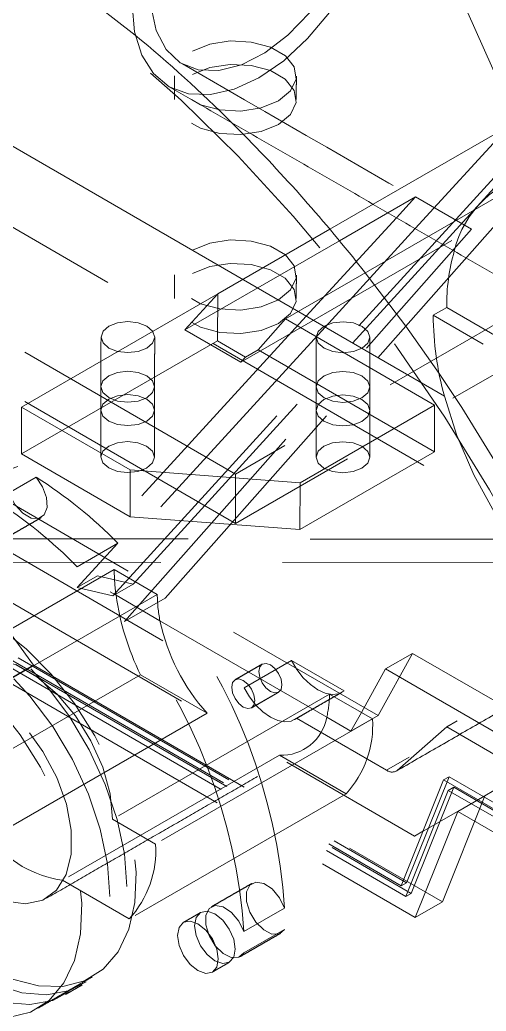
# Model space of a CAD drawing. Header units: millimetres. Extents: x 11 to 421, y 5 to 275.
# Drawn here: x 155.04 to 157.47, y 54.57 to 59.75 of the extents above; entities that cross this region are included whole.
import ezdxf

# ---------------------------------------------------------------- set-up
doc = ezdxf.new("R2010")
doc.units = ezdxf.units.MM
doc.linetypes.add('HIDDEN', pattern=[1.905, 1.27, -0.635])

msp = doc.modelspace()

# ---------------------------------------------------------------- linework, layer by layer
at = {"color": 7, "linetype": 'HIDDEN', "lineweight": 0}
for p, q in [((157.8901, 58.6233), (156.6507, 61.4275)), ((156.1639, 57.118), (148.9797, 61.2809)), ((163.3481, 61.2653), (156.1639, 57.118)), ((156.8536, 60.963), (157.7352, 58.9452)), ((156.1643, 57.377), (152.6075, 59.438)), ((159.721, 59.4303), (156.1643, 57.377)), ((156.8826, 58.7848), (157.592, 59.1943)), ((157.592, 59.1943), (157.102, 58.6581)), ((157.2449, 58.5756), (157.7334, 59.1124)), ((155.5251, 56.7409), (157.6274, 59.0511)), ((158.7951, 56.4666), (154.5074, 58.9512)), ((156.4252, 58.1875), (157.774, 58.9662)), ((157.2765, 58.4029), (157.774, 58.9662)), ((156.959, 58.7406), (157.1031, 58.8238)), ((157.1031, 58.8238), (157.0036, 58.7149)), ((157.3949, 58.6547), (157.1031, 58.8238)), ((152.2146, 58.6716), (155.5412, 56.744)), ((155.5863, 56.6065), (157.3949, 58.6547)), ((156.0717, 58.3167), (156.6566, 58.6543)), ((156.1928, 57.9607), (157.3949, 58.6547)), ((155.901, 58.1298), (156.7063, 58.5947)), ((152.8581, 58.4623), (156.908, 56.1156)), ((155.0491, 57.7263), (156.0717, 58.3167)), ((155.901, 58.1298), (156.0717, 58.3167)), ((156.0717, 58.3167), (156.0713, 58.072)), ((159.1754, 57.1398), (157.2662, 58.2461)), ((156.5332, 58.2002), (155.3385, 56.8929)), ((156.4252, 58.1875), (156.2821, 58.0255)), ((156.4252, 58.1875), (157.203, 57.7368)), ((159.1042, 57.0992), (157.1955, 58.2053)), ((156.6315, 58.1432), (155.4452, 56.8452)), ((156.1928, 57.9607), (155.901, 58.1298)), ((155.0487, 57.4816), (156.0713, 58.072)), ((156.2167, 57.9877), (156.0713, 58.072)), ((155.6311, 56.8021), (156.7755, 58.0597)), ((156.2167, 57.9877), (156.2821, 58.0255)), ((156.2821, 58.0255), (157.2026, 57.4921)), ((155.7984, 56.729), (156.9065, 57.9838)), ((156.2167, 57.9877), (156.1928, 57.9607)), ((158.8146, 56.8781), (157.2539, 57.7825)), ((155.0487, 57.4816), (155.0491, 57.7263)), ((155.6148, 57.3985), (155.0491, 57.7263)), ((157.203, 57.7368), (156.5012, 57.3317)), ((157.2026, 57.4921), (157.203, 57.7368)), ((157.2026, 57.4921), (156.5008, 57.087)), ((155.6144, 57.1538), (155.0487, 57.4816)), ((155.6144, 57.1538), (155.6148, 57.3985)), ((156.5012, 57.3317), (155.6148, 57.3985)), ((154.9125, 57.2383), (155.1246, 57.3608)), ((156.1643, 57.377), (156.1639, 57.118)), ((156.5008, 57.087), (156.5012, 57.3317)), ((154.6868, 57.1434), (156.2098, 56.2609)), ((156.5008, 57.087), (155.6144, 57.1538)), ((154.6481, 57.0393), (157.6797, 57.036)), ((158.9702, 57.0407), (157.2662, 56.057)), ((155.5507, 57.0154), (155.3385, 56.8929)), ((155.5507, 57.0154), (155.3392, 56.784)), ((155.532, 56.8789), (154.4006, 56.2258)), ((157.6795, 56.9137), (154.6479, 56.917)), ((155.7565, 56.7488), (155.532, 56.8789)), ((154.7845, 56.8275), (157.0981, 55.4869)), ((154.7845, 56.8275), (155.1107, 56.3793)), ((155.4452, 56.8452), (155.3392, 56.784)), ((155.4452, 56.8452), (155.6311, 56.8021)), ((158.7198, 56.8513), (156.952, 55.8308)), ((157.0075, 55.8297), (158.7753, 56.8502)), ((155.3392, 56.784), (155.5251, 56.7409)), ((155.6311, 56.8021), (155.5251, 56.7409)), ((155.7565, 56.7488), (154.6251, 56.0957)), ((155.5412, 56.744), (155.7706, 56.6111)), ((155.5863, 56.6065), (155.7984, 56.729)), ((159.1617, 56.6767), (157.4647, 55.697)), ((155.7706, 56.6111), (156.6401, 56.1072)), ((158.7951, 56.4666), (157.0981, 55.4869)), ((155.0307, 56.4172), (157.0569, 55.2431)), ((156.908, 56.1156), (157.0881, 56.4409)), ((157.0881, 56.4409), (156.9466, 56.3593)), ((157.0881, 56.4409), (160.3382, 54.5576)), ((155.1107, 56.3793), (154.9693, 56.2976)), ((154.9914, 56.3665), (157.0531, 55.1718)), ((155.0024, 56.4009), (157.0286, 55.2268)), ((155.0196, 56.3828), (157.0814, 55.1881)), ((155.1107, 56.3793), (157.2435, 55.1434)), ((156.2098, 56.2609), (156.4572, 56.4038)), ((156.7304, 56.2455), (156.4572, 56.4038)), ((156.8209, 56.1321), (156.9466, 56.3593)), ((156.9466, 56.3593), (160.1967, 54.476)), ((155.6685, 56.3293), (154.5371, 55.6762)), ((155.6685, 56.3293), (156.0161, 56.1279)), ((154.9693, 56.2976), (157.1021, 55.0618)), ((156.6545, 56.2285), (155.5232, 55.5753)), ((156.7304, 56.2455), (156.4829, 56.1026)), ((156.8209, 56.1321), (156.6545, 56.2285)), ((156.0161, 56.1279), (154.8848, 55.4747)), ((156.879, 56.0984), (155.7477, 55.4452)), ((156.4829, 56.1026), (156.952, 55.8308)), ((156.6401, 56.1072), (156.7666, 56.0339)), ((156.7666, 56.0339), (156.8209, 56.1321)), ((156.908, 56.1156), (156.7666, 56.0339)), ((156.879, 56.0984), (156.8209, 56.1321)), ((157.0075, 55.8297), (157.2662, 56.057)), ((157.2662, 56.057), (157.9989, 55.6324)), ((156.3934, 55.9093), (155.262, 55.2561)), ((156.3934, 55.9093), (156.741, 55.7078)), ((157.0569, 55.2431), (157.2781, 55.7968)), ((157.2781, 55.7968), (157.2498, 55.7804)), ((157.2781, 55.7968), (159.8752, 54.2918)), ((157.0286, 55.2268), (157.2498, 55.7804)), ((157.0814, 55.1881), (157.3026, 55.7418)), ((157.2498, 55.7804), (159.847, 54.2755)), ((157.3026, 55.7418), (157.2743, 55.7254)), ((157.3026, 55.7418), (159.8398, 54.2715)), ((156.741, 55.7078), (155.6097, 55.0547)), ((157.0531, 55.1718), (157.2743, 55.7254)), ((157.0981, 55.4869), (157.4647, 55.697)), ((157.2435, 55.1434), (157.4647, 55.697)), ((157.2743, 55.7254), (159.8115, 54.2552)), ((157.4647, 55.697), (157.3233, 55.6154)), ((157.1021, 55.0618), (157.3233, 55.6154)), ((159.7407, 54.2146), (157.3233, 55.6154)), ((155.7477, 55.4452), (155.5232, 55.5753)), ((155.262, 55.2561), (155.6097, 55.0547)), ((157.0569, 55.2431), (157.0286, 55.2268)), ((157.0814, 55.1881), (157.0531, 55.1718)), ((156.4204, 55.1108), (156.2083, 54.9883)), ((157.2435, 55.1434), (157.1021, 55.0618)), ((156.2081, 54.8777), (156.4202, 55.0001))]:
    msp.add_line(p, q, dxfattribs=at)
at = {"color": 7, "linetype": 'Continuous', "lineweight": 15}
for p, q in [((157.2539, 57.7825), (154.5432, 59.3533)), ((156.6566, 58.6543), (156.8826, 58.7848)), ((156.7063, 58.5947), (156.959, 58.7406)), ((157.0036, 58.7149), (156.5332, 58.2002)), ((157.102, 58.6581), (156.6315, 58.1432)), ((156.7755, 58.0597), (157.2449, 58.5756)), ((156.9065, 57.9838), (157.2765, 58.4029)), ((157.2662, 58.2461), (157.1955, 58.2053))]:
    msp.add_line(p, q, dxfattribs=at)
at = {"color": 7, "linetype": 'Continuous', "lineweight": 15, "flags": 128}
for points in [[(155.6414, 59.6676), (155.355, 59.8918), (155.0417, 60.1087), (154.7269, 60.2977), (154.4126, 60.4574), (154.1008, 60.587), (153.7934, 60.6855), (153.4925, 60.7524), (153.3156, 60.7772)], [(155.625, 59.8273), (155.6377, 59.6856), (155.6754, 59.564), (155.7365, 59.4671), (155.8188, 59.3988), (155.9191, 59.3617), (156.0336, 59.3571), (156.1577, 59.3853), (156.2868, 59.4451), (156.416, 59.5344), (156.5401, 59.6495), (156.6545, 59.7862)], [(155.7252, 59.8146), (155.7514, 59.692), (155.8027, 59.5936), (155.8767, 59.524), (155.9698, 59.4864), (156.0777, 59.4826), (156.1954, 59.5128), (156.3174, 59.5756), (156.438, 59.668), (156.5515, 59.7858)], [(157.2264, 57.9016), (157.0947, 58.0901), (157.0523, 58.1489)], [(157.2539, 57.7825), (157.3196, 57.5772), (157.4077, 57.3733), (157.5159, 57.176), (157.6415, 56.9905), (157.781, 56.8216), (157.9311, 56.6737), (158.0877, 56.5505), (158.2468, 56.4552), (158.4044, 56.3904), (158.5563, 56.3576), (158.6986, 56.3578), (158.8276, 56.3909), (158.8854, 56.4192)]]:
    msp.add_lwpolyline(points, dxfattribs=at)
at = {"color": 7, "linetype": 'HIDDEN', "lineweight": 0, "flags": 128}
for points in [[(158.677, 53.3435), (158.6645, 53.7141), (158.627, 54.0967), (158.5648, 54.489), (158.4783, 54.8885), (158.368, 55.2928), (158.2346, 55.6991), (158.079, 56.105), (157.9022, 56.5079), (157.7052, 56.9053), (157.4893, 57.2945), (157.2558, 57.6733), (157.0064, 58.0391), (156.7424, 58.3897), (156.4657, 58.7229), (156.1779, 59.0365), (155.8808, 59.3285), (155.5764, 59.5972), (155.2666, 59.8407), (154.9533, 60.0577), (154.6385, 60.2466), (154.3242, 60.4064), (154.0124, 60.536), (153.705, 60.6345), (153.4041, 60.7014), (153.1114, 60.7362), (152.8289, 60.7388), (152.5584, 60.709), (152.3015, 60.6472), (152.0598, 60.5536), (151.9175, 60.4793)], [(155.9398, 59.5847), (156.0301, 59.6211), (156.1366, 59.6375), (156.2465, 59.6318), (156.3464, 59.6048), (156.4244, 59.5596), (156.471, 59.5018), (156.4806, 59.4382), (156.452, 59.3766), (156.3888, 59.3245), (156.2985, 59.288), (156.192, 59.2716), (156.0821, 59.2773), (155.9822, 59.3043), (155.9042, 59.3495), (155.8576, 59.4074), (155.848, 59.4709), (155.8765, 59.5325), (155.9398, 59.5847)], [(155.9396, 59.4623), (156.0299, 59.4988), (156.1364, 59.5152), (156.2463, 59.5095), (156.3462, 59.4824), (156.4242, 59.4372), (156.4708, 59.3794), (156.4804, 59.3158), (156.4518, 59.2543), (156.3886, 59.2021), (156.2983, 59.1656), (156.1918, 59.1492), (156.0819, 59.1549), (155.982, 59.182), (155.904, 59.2271), (155.8574, 59.285), (155.8478, 59.3485), (155.8763, 59.4101), (155.9396, 59.4623)], [(155.9398, 58.5459), (156.0301, 58.5823), (156.1366, 58.5987), (156.2465, 58.5931), (156.3464, 58.566), (156.4244, 58.5208), (156.471, 58.463), (156.4806, 58.3994), (156.452, 58.3379), (156.3888, 58.2857), (156.2985, 58.2492), (156.192, 58.2328), (156.0821, 58.2385), (155.9822, 58.2655), (155.9042, 58.3107), (155.8576, 58.3686), (155.848, 58.4321), (155.8765, 58.4937), (155.9398, 58.5459)], [(155.9396, 58.4235), (156.0299, 58.46), (156.1364, 58.4764), (156.2463, 58.4707), (156.3462, 58.4436), (156.4242, 58.3985), (156.4708, 58.3406), (156.4804, 58.2771), (156.4518, 58.2155), (156.3886, 58.1633), (156.2983, 58.1268), (156.1918, 58.1104), (156.0819, 58.1161), (155.982, 58.1432), (155.904, 58.1884), (155.8574, 58.2462), (155.8478, 58.3098), (155.8763, 58.3713), (155.9396, 58.4235)], [(157.0523, 58.1489), (156.8308, 58.4407), (156.7946, 58.4862)], [(155.504, 58.1491), (155.5494, 58.1666), (155.603, 58.1727), (155.6566, 58.1665), (155.702, 58.1489), (155.7324, 58.1226), (155.743, 58.0916), (155.7324, 58.0606), (155.702, 58.0344), (155.6566, 58.0169), (155.603, 58.0108), (155.5494, 58.017), (155.504, 58.0346), (155.4737, 58.0609), (155.463, 58.0919), (155.4737, 58.1229), (155.504, 58.1491)], [(156.6266, 58.1479), (156.672, 58.1654), (156.7256, 58.1715), (156.7791, 58.1653), (156.8246, 58.1477), (156.8549, 58.1214), (156.8656, 58.0904), (156.8549, 58.0594), (156.8246, 58.0332), (156.7791, 58.0157), (156.7256, 58.0096), (156.672, 58.0158), (156.6266, 58.0334), (156.5962, 58.0597), (156.5856, 58.0907), (156.5962, 58.1217), (156.6266, 58.1479)], [(155.7016, 57.8899), (155.7319, 57.8636), (155.7426, 57.8326), (155.7319, 57.8016), (155.7016, 57.7754), (155.6562, 57.7579), (155.6026, 57.7518), (155.549, 57.758), (155.5036, 57.7756), (155.4733, 57.8019), (155.4626, 57.8329), (155.4733, 57.8639), (155.5036, 57.8901), (155.549, 57.9076), (155.6026, 57.9137), (155.6562, 57.9075), (155.7016, 57.8899)], [(155.5036, 57.8901), (155.549, 57.9076), (155.6026, 57.9137), (155.6562, 57.9075), (155.7016, 57.8899), (155.7319, 57.8636), (155.7426, 57.8326), (155.7319, 57.8016), (155.7016, 57.7754), (155.6562, 57.7579), (155.6026, 57.7518), (155.549, 57.758), (155.5036, 57.7756), (155.4733, 57.8019), (155.4626, 57.8329), (155.4733, 57.8639), (155.5036, 57.8901)], [(156.8241, 57.8887), (156.8545, 57.8624), (156.8651, 57.8314), (156.8545, 57.8004), (156.8241, 57.7742), (156.7787, 57.7567), (156.7251, 57.7506), (156.6716, 57.7568), (156.6261, 57.7744), (156.5958, 57.8007), (156.5851, 57.8317), (156.5958, 57.8627), (156.6261, 57.8889), (156.6716, 57.9064), (156.7251, 57.9125), (156.7787, 57.9063), (156.8241, 57.8887)], [(156.6261, 57.8889), (156.6716, 57.9064), (156.7251, 57.9125), (156.7787, 57.9063), (156.8241, 57.8887), (156.8545, 57.8624), (156.8651, 57.8314), (156.8545, 57.8004), (156.8241, 57.7742), (156.7787, 57.7567), (156.7251, 57.7506), (156.6716, 57.7568), (156.6261, 57.7744), (156.5958, 57.8007), (156.5851, 57.8317), (156.5958, 57.8627), (156.6261, 57.8889)], [(158.7654, 53.3946), (158.7529, 53.7651), (158.7154, 54.1477), (158.6532, 54.54), (158.5667, 54.9396), (158.4564, 55.3438), (158.323, 55.7501), (158.1674, 56.156), (157.9905, 56.5589), (157.7935, 56.9563), (157.5776, 57.3456), (157.3442, 57.7243), (157.2264, 57.9016)], [(155.7014, 57.7675), (155.7317, 57.7412), (155.7424, 57.7102), (155.7317, 57.6793), (155.7014, 57.653), (155.656, 57.6355), (155.6024, 57.6294), (155.5488, 57.6356), (155.5034, 57.6532), (155.4731, 57.6795), (155.4624, 57.7105), (155.4731, 57.7415), (155.5034, 57.7677), (155.5488, 57.7853), (155.6024, 57.7914), (155.656, 57.7851), (155.7014, 57.7675)], [(155.5034, 57.7677), (155.5488, 57.7853), (155.6024, 57.7914), (155.656, 57.7851), (155.7014, 57.7675), (155.7317, 57.7412), (155.7424, 57.7102), (155.7317, 57.6793), (155.7014, 57.653), (155.656, 57.6355), (155.6024, 57.6294), (155.5488, 57.6356), (155.5034, 57.6532), (155.4731, 57.6795), (155.4624, 57.7105), (155.4731, 57.7415), (155.5034, 57.7677)], [(156.8239, 57.7663), (156.8543, 57.74), (156.8649, 57.709), (156.8543, 57.678), (156.8239, 57.6518), (156.7785, 57.6343), (156.7249, 57.6282), (156.6714, 57.6344), (156.6259, 57.652), (156.5956, 57.6783), (156.5849, 57.7093), (156.5956, 57.7403), (156.6259, 57.7665), (156.6714, 57.784), (156.7249, 57.7901), (156.7785, 57.7839), (156.8239, 57.7663)], [(156.6259, 57.7665), (156.6714, 57.784), (156.7249, 57.7901), (156.7785, 57.7839), (156.8239, 57.7663), (156.8543, 57.74), (156.8649, 57.709), (156.8543, 57.678), (156.8239, 57.6518), (156.7785, 57.6343), (156.7249, 57.6282), (156.6714, 57.6344), (156.6259, 57.652), (156.5956, 57.6783), (156.5849, 57.7093), (156.5956, 57.7403), (156.6259, 57.7665)], [(155.503, 57.523), (155.5484, 57.5405), (155.602, 57.5466), (155.6556, 57.5404), (155.701, 57.5228), (155.7313, 57.4965), (155.742, 57.4655), (155.7313, 57.4345), (155.701, 57.4083), (155.6556, 57.3908), (155.602, 57.3847), (155.5484, 57.3909), (155.503, 57.4085), (155.4727, 57.4348), (155.462, 57.4658), (155.4727, 57.4968), (155.503, 57.523)], [(156.6255, 57.5218), (156.671, 57.5393), (156.7245, 57.5454), (156.7781, 57.5392), (156.8235, 57.5216), (156.8539, 57.4953), (156.8645, 57.4643), (156.8539, 57.4333), (156.8235, 57.4071), (156.7781, 57.3896), (156.7245, 57.3835), (156.671, 57.3897), (156.6255, 57.4073), (156.5952, 57.4336), (156.5845, 57.4646), (156.5952, 57.4956), (156.6255, 57.5218)], [(155.0287, 57.4164), (154.9949, 57.4048), (154.9746, 57.3723), (154.9713, 57.3243), (154.9856, 57.2688), (155.015, 57.2152), (155.0547, 57.1722), (155.098, 57.1471), (155.1377, 57.1441), (155.1672, 57.1636), (155.1816, 57.2024), (155.1785, 57.2541), (155.1584, 57.31), (155.1246, 57.3608)], [(154.8605, 54.8076), (155.0007, 54.7409), (155.1364, 54.7055), (155.2633, 54.7025), (155.3773, 54.7319), (155.4748, 54.7929), (155.5525, 54.8835), (155.608, 55.0007), (155.6396, 55.1408), (155.6462, 55.2993), (155.6276, 55.4711), (155.5843, 55.6507), (155.5179, 55.8323), (155.4304, 56.0101), (155.3246, 56.1783), (155.2039, 56.3316), (155.0723, 56.4649), (154.9338, 56.5742), (154.7931, 56.6557), (154.6546, 56.7069), (154.5228, 56.7262), (154.4019, 56.713), (154.2957, 56.6676), (154.2078, 56.5915), (154.1409, 56.4872), (154.0971, 56.358), (154.078, 56.208), (154.084, 56.0422), (154.1151, 55.8658), (154.1702, 55.6845), (154.2475, 55.5041), (154.3445, 55.3304), (154.4582, 55.169), (154.5849, 55.0251), (154.7204, 54.9033), (154.8605, 54.8076)], [(155.5976, 55.2233), (155.5849, 55.394), (155.5471, 55.5738), (155.4855, 55.7571), (155.402, 55.9379), (155.2994, 56.1105), (155.1809, 56.2692), (155.0503, 56.409), (154.9119, 56.5254), (154.7701, 56.6146), (154.6294, 56.6738), (154.4944, 56.7011), (154.3693, 56.6956), (154.2583, 56.6575), (154.1649, 56.5879), (154.0921, 56.4892), (154.0422, 56.3645), (154.0168, 56.2178), (154.0168, 56.0539), (154.0422, 55.8779), (154.0921, 55.6956), (154.1649, 55.5128), (154.2583, 55.3354), (154.3693, 55.1691), (154.4944, 55.0193), (154.6294, 54.8906), (154.7701, 54.7874), (154.9119, 54.7129), (155.0503, 54.6695), (155.1809, 54.6585), (155.2994, 54.6804), (155.402, 54.7345), (155.4855, 54.819), (155.5471, 54.9311), (155.5849, 55.0674), (155.5976, 55.2233)], [(155.5092, 55.1723), (155.4965, 55.3429), (155.4587, 55.5228), (155.3971, 55.7061), (155.3136, 55.8869), (155.211, 56.0594), (155.0925, 56.2182), (154.962, 56.358), (154.8235, 56.4744), (154.6817, 56.5636), (154.541, 56.6228), (154.406, 56.6501), (154.2809, 56.6446), (154.1699, 56.6064), (154.0765, 56.5369), (154.0037, 56.4382), (153.9538, 56.3135), (153.9285, 56.1668), (153.9285, 56.0028), (153.9538, 55.8269), (154.0037, 55.6446), (154.0765, 55.4618), (154.1699, 55.2844), (154.2809, 55.1181), (154.406, 54.9682), (154.541, 54.8396), (154.6817, 54.7364), (154.8235, 54.6619), (154.962, 54.6184), (155.0925, 54.6075), (155.211, 54.6294), (155.3136, 54.6835), (155.3971, 54.7679), (155.4587, 54.8801), (155.4965, 55.0163), (155.5092, 55.1723)], [(154.5777, 54.6443), (154.7179, 54.5776), (154.8536, 54.5422), (154.9805, 54.5392), (155.0945, 54.5686), (155.1919, 54.6296), (155.2696, 54.7202), (155.3252, 54.8374), (155.3568, 54.9775), (155.3633, 55.1361), (155.3447, 55.3079), (155.3015, 55.4875), (155.235, 55.669), (155.1475, 55.8468), (155.0417, 56.015), (154.9211, 56.1683), (154.7894, 56.3017), (154.651, 56.4109), (154.5103, 56.4924), (154.3718, 56.5436), (154.24, 56.5629), (154.119, 56.5497), (154.0129, 56.5043), (153.9249, 56.4282), (153.858, 56.3239), (153.8143, 56.1947), (153.7951, 56.0448), (153.8012, 55.8789), (153.8323, 55.7025), (153.8873, 55.5212), (153.9646, 55.3408), (154.0617, 55.1671), (154.1753, 55.0057), (154.302, 54.8618), (154.4376, 54.74), (154.5777, 54.6443)], [(155.5232, 55.5753), (155.5103, 55.7069), (155.4721, 55.8459), (155.4108, 55.9843), (155.3299, 56.114), (155.2342, 56.2276), (155.1291, 56.3184), (155.0209, 56.3811), (154.9157, 56.4121), (154.8198, 56.4096), (154.7386, 56.3738), (154.677, 56.3066), (154.6384, 56.2121), (154.6251, 56.0957)], [(156.3466, 56.3806), (156.3236, 56.3887), (156.3041, 56.3849), (156.291, 56.37), (156.2864, 56.3461), (156.291, 56.3169), (156.3039, 56.2869), (156.3234, 56.2605), (156.3464, 56.2419), (156.3694, 56.2339), (156.3889, 56.2376), (156.402, 56.2526), (156.4066, 56.2765), (156.4021, 56.3056), (156.3891, 56.3357), (156.3696, 56.362), (156.3466, 56.3806)], [(156.4572, 56.4038), (156.4851, 56.3563), (156.5182, 56.3135), (156.555, 56.2776), (156.5937, 56.2502), (156.6324, 56.2327), (156.6692, 56.226), (156.7024, 56.2303), (156.7304, 56.2455)], [(156.2052, 56.299), (156.2282, 56.2804), (156.2477, 56.254), (156.2607, 56.224), (156.2652, 56.1948), (156.2606, 56.1709), (156.2475, 56.156), (156.228, 56.1522), (156.205, 56.1603), (156.182, 56.1789), (156.1625, 56.2052), (156.1495, 56.2353), (156.145, 56.2645), (156.1496, 56.2884), (156.1627, 56.3033), (156.1822, 56.307), (156.2052, 56.299)], [(154.8612, 55.195), (154.7537, 55.2724), (154.6526, 55.3753), (154.5636, 55.4979), (154.492, 55.6329), (154.4419, 55.7726), (154.4162, 55.9089), (154.4164, 56.0338), (154.4425, 56.14), (154.493, 56.2215), (154.5649, 56.2733), (154.6541, 56.2927), (154.7554, 56.2783), (154.8629, 56.2311), (154.9703, 56.1538), (155.0714, 56.0508), (155.1604, 55.9283), (155.232, 55.7932), (155.2822, 55.6535), (155.3079, 55.5172), (155.3077, 55.3923), (155.2816, 55.2861), (155.2311, 55.2047), (155.1591, 55.1528), (155.0699, 55.1335), (154.9687, 55.1478), (154.8612, 55.195)], [(156.2098, 56.2609), (156.2376, 56.2134), (156.2707, 56.1706), (156.3075, 56.1347), (156.3462, 56.1073), (156.3849, 56.0899), (156.4217, 56.0831), (156.4549, 56.0875), (156.4829, 56.1026)], [(156.4204, 55.1108), (156.3934, 55.1655), (156.3552, 55.211), (156.312, 55.2397), (156.2711, 55.2468), (156.2393, 55.2312), (156.2219, 55.1954), (156.2219, 55.1455), (156.2391, 55.0897), (156.2708, 55.0373), (156.3116, 54.9971), (156.3548, 54.9757), (156.3931, 54.9768), (156.4202, 55.0001)], [(156.2081, 54.8777), (156.181, 54.8543), (156.1427, 54.8533), (156.0995, 54.8746), (156.0586, 54.9148), (156.027, 54.9672), (156.0097, 55.023), (156.0098, 55.073), (156.0272, 55.1087), (156.059, 55.1243), (156.0999, 55.1172), (156.143, 55.0885), (156.1813, 55.043), (156.2083, 54.9883)], [(156.1633, 54.8967), (156.1552, 54.9483), (156.1322, 55.0013), (156.0978, 55.0477), (156.0572, 55.0805), (156.0166, 55.0946), (155.9822, 55.0879), (155.9592, 55.0614), (155.9511, 55.0192), (155.9592, 54.9677), (155.9822, 54.9147), (156.0166, 54.8683), (156.0572, 54.8355), (156.0978, 54.8214), (156.1322, 54.8281), (156.1552, 54.8545), (156.1633, 54.8967)], [(156.0749, 54.8457), (156.0668, 54.8035), (156.0438, 54.777), (156.0094, 54.7704), (155.9688, 54.7845), (155.9282, 54.8172), (155.8938, 54.8636), (155.8708, 54.9166), (155.8627, 54.9682), (155.8708, 55.0104), (155.8938, 55.0369), (155.9282, 55.0435), (155.9688, 55.0294), (156.0094, 54.9967), (156.0438, 54.9503), (156.0668, 54.8973), (156.0749, 54.8457)], [(155.1196, 54.2547), (155.3021, 54.1708), (155.4804, 54.1179), (155.6512, 54.0968), (155.8113, 54.108), (155.9577, 54.1513), (156.0877, 54.2258), (156.1988, 54.3302), (156.2892, 54.4625), (156.3569, 54.6203), (156.4009, 54.8006), (156.4202, 55.0001)], [(154.9074, 54.1322), (155.09, 54.0484), (155.2683, 53.9954), (155.4391, 53.9744), (155.5991, 53.9856), (155.7455, 54.0288), (155.8755, 54.1033), (155.9867, 54.2077), (156.077, 54.34), (156.1448, 54.4978), (156.1888, 54.6781), (156.2081, 54.8777)]]:
    msp.add_lwpolyline(points, dxfattribs=at)
at = {"color": 7, "linetype": 'HIDDEN', "lineweight": 0}
for centre, radius, start, end in [((150.8905, 53.9289), 7.4501, 45.15032, 50.37935), ((157.8227, 58.422), 0.5305, 99.4932, 167.0888), ((153.8782, 55.3881), 2.3334, 44.2155, 57.7138), ((153.6661, 55.2657), 2.3334, 44.2155, 57.7138), ((156.541, 56.88), 1.009, 180.0598, 187.7472), ((156.9407, 56.9466), 1.4141, 188.2402, 205.8843), ((156.4674, 56.7517), 0.7109, 180.2323, 191.4111), ((153.4892, 54.9127), 2.9379, 3.8667, 38.1867), ((153.277, 54.7902), 2.9379, 3.8667, 38.1867), ((156.7976, 56.829), 1.0499, 191.9806, 221.9), ((156.1665, 56.2252), 0.488, 346.0083, 0.3807), ((156.4047, 56.1479), 0.2389, 267.2932, 350.2015), ((156.3534, 56.0645), 0.5268, 317.3871, 3.6914), ((156.9805, 55.8681), 0.047, 232.5954, 305.0447), ((155.3466, 55.8368), 0.5868, 218.1014, 261.7175), ((155.222, 55.4113), 0.5268, 317.3871, 3.6914)]:
    msp.add_arc(centre, radius, start, end, dxfattribs=at)
at = {"color": 7, "linetype": 'Continuous', "lineweight": 15}
for centre, radius, start, end in [((150.1289, 53.1604), 8.5321, 38.62455, 45.16423), ((158.2881, 58.2592), 1.022, 164.0184, 180.7336), ((158.8541, 58.219), 1.6587, 180.4758, 195.2573)]:
    msp.add_arc(centre, radius, start, end, dxfattribs=at)
for points in [[(160.0249, 59.1323), (156.7548, 61.02)], [(155.8189, 59.3988), (158.9139, 57.6121)]]:
    msp.add_open_spline(points, degree=1, dxfattribs=at)
at = {"color": 7, "linetype": 'HIDDEN', "lineweight": 0}
for points in [[(170.4749, 52.9414), (156.6863, 60.9014)], [(155.8874, 59.5175), (169.676, 51.5575)], [(155.8468, 59.4551), (155.8466, 59.3327)], [(156.4816, 59.3317), (156.4818, 59.454)], [(155.8468, 58.4163), (155.8466, 58.2939)], [(156.4816, 58.2929), (156.4818, 58.4153)], [(155.463, 58.092), (155.4626, 57.833)], [(155.7426, 57.8325), (155.743, 58.0915)], [(156.5856, 58.0908), (156.5851, 57.8318)], [(156.8651, 57.8313), (156.8656, 58.0903)], [(155.4626, 57.833), (155.4624, 57.7106)], [(155.7424, 57.7102), (155.7426, 57.8325)], [(156.5851, 57.8318), (156.5849, 57.7094)], [(156.8649, 57.7089), (156.8651, 57.8313)], [(155.4624, 57.7106), (155.462, 57.4659)], [(155.742, 57.4654), (155.7424, 57.7102)], [(156.5849, 57.7094), (156.5845, 57.4647)], [(156.8645, 57.4642), (156.8649, 57.7089)], [(154.9394, 57.0271), (155.1515, 57.1495)], [(163.8528, 49.1186), (150.0643, 57.0786)], [(157.0021, 55.8258), (158.7699, 56.8463)], [(163.9213, 49.2372), (150.8692, 56.7721)], [(156.304, 56.3849), (156.1626, 56.3033)], [(156.2476, 56.156), (156.389, 56.2377)], [(156.4715, 56.0948), (156.719, 56.2376)], [(155.1795, 55.1631), (156.523, 55.9387)], [(149.2653, 55.6946), (163.0539, 47.7346)], [(156.2507, 55.2402), (156.0386, 55.1177)], [(155.9822, 55.0879), (155.8938, 55.0369)], [(156.1886, 54.8579), (156.4007, 54.9804)], [(156.0438, 54.777), (156.1322, 54.8281)], [(155.1341, 54.5885), (155.417, 54.7517)], [(155.2772, 54.6595), (155.3656, 54.7105)]]:
    msp.add_open_spline(points, degree=1, dxfattribs=at)

doc.saveas('drawing.dxf')
